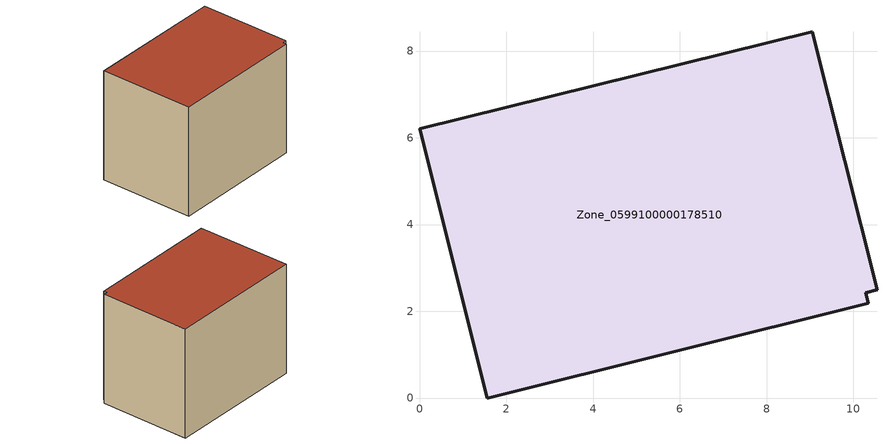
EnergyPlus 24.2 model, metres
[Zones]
Zone_0599100000178510
 floor ground (C_G): 10.28,2.42 10.34,2.18 1.56,0 0,6.21 9.06,8.44 10.55,2.5 z0
 wall outside (C_F): 10.55,2.5 9.06,8.44 0,6.21 1.56,0 10.34,2.18 10.28,2.42 10.55,2.5 z0:7.49
 roof outside (C_R): 10.34,2.18 10.28,2.42 10.55,2.5 9.06,8.44 0,6.21 1.56,0 z7.49
[BUILDING]
Pand.0599100000178510: North Axis=0; Terrain=City; Loads Convergence Tolerance Value=0.04; Temperature Convergence Tolerance Value=0.4; Solar Distribution=FullExterior; Maximum Number of Warmup Days=25; Minimum Number of Warmup Days=1
[Site:Location]
Rotterdam.The.Hague.AP_ZH_NLD Design_Conditions: Latitude=51.96; Longitude=4.45; Time Zone=1; Elevation=-4.5
[SITE:GROUNDTEMPERATURE:BUILDINGSURFACE]
18, 18, 18, 18, 18, 18, 18, 18, 18, 18, 18, 18
[MATERIAL] Thermal Absorptance=0.9; Solar Absorptance=0.7; Visible Absorptance=0.7
Name | Roughness | Thickness | Conductivity | Density | Specific Heat
G.TC.1965-1974 | MediumSmooth | 0.15 | 0.882353 | 540 | 1210
F.TC.1965-1974 | Rough | 0.3 | 0.697674 | 1920 | 840
R.TC.1965-1974 | MediumRough | 0.2 | 0.232558 | 1500 | 1000
[CONSTRUCTION]
C_G: G.TC.1965-1974
C_F: F.TC.1965-1974
C_R: R.TC.1965-1974
[ZONE]
Zone_0599100000178510: Type=1; Multiplier=1; Ceiling Height=Autocalculate; Volume=Autocalculate; Floor Area=autocalculate; Part of Total Floor Area=Yes
[ZONEINFILTRATION:DESIGNFLOWRATE]
Infil_Zone_0599100000178510: Zone or ZoneList or Space or SpaceList=Zone_0599100000178510; Schedule=AlwaysOn; Design Flow Rate Calculation Method=Flow/Area; Flow Rate per Floor Area=0.003; Constant Term Coefficient=1; Temperature Term Coefficient=0; Velocity Term Coefficient=0; Velocity Squared Term Coefficient=0
[HVACTEMPLATE:ZONE:IDEALLOADSAIRSYSTEM]
Zone_0599100000178510: Maximum Heating Supply Air Temperature=50; Minimum Cooling Supply Air Temperature=13; Maximum Heating Supply Air Humidity Ratio=0.0156; Minimum Cooling Supply Air Humidity Ratio=0.0077; Heating Limit=NoLimit; Cooling Limit=NoLimit; Dehumidification Control Type=ConstantSensibleHeatRatio; Cooling Sensible Heat Ratio=0.7; Dehumidification Setpoint=60; Humidification Control Type=None; Humidification Setpoint=30; Outdoor Air Method=None; Outdoor Air Flow Rate per Person=0.00944; Outdoor Air Flow Rate per Zone Floor Area=0; Outdoor Air Flow Rate per Zone=0; Demand Controlled Ventilation Type=None; Outdoor Air Economizer Type=NoEconomizer; Heat Recovery Type=None; Sensible Heat Recovery Effectiveness=0.7; Latent Heat Recovery Effectiveness=0.65
[ZONECONTROL:THERMOSTAT]
ThermostatControl_Zone_0599100000178510: Zone or ZoneList=Zone_0599100000178510; Control Type Schedule=DualSetpointControlType; Control 1=Thermostat_Zone_0599100000178510; Temperature Difference Between Cutout And Setpoint=0
[THERMOSTATSETPOINT:DUALSETPOINT]
Thermostat_Zone_0599100000178510: Heating Setpoint Temperature Schedule=HeatingSetpoint_Zone_0599100000178510; Cooling Setpoint Temperature Schedule=CoolingSetpoint_Zone_0599100000178510
[SCHEDULE:COMPACT]
HeatingSetpoint_Zone_0599100000178510: Through: 12/31, For: AllDays, Until: 24:00, 21
CoolingSetpoint_Zone_0599100000178510: Through: 12/31, For: AllDays, Until: 24:00, 24
DualSetpointControlType: Through: 12/31, For: AllDays, Until: 24:00, 4
AlwaysOn: Through: 12/31, For: AllDays, Until: 24:00, 1
